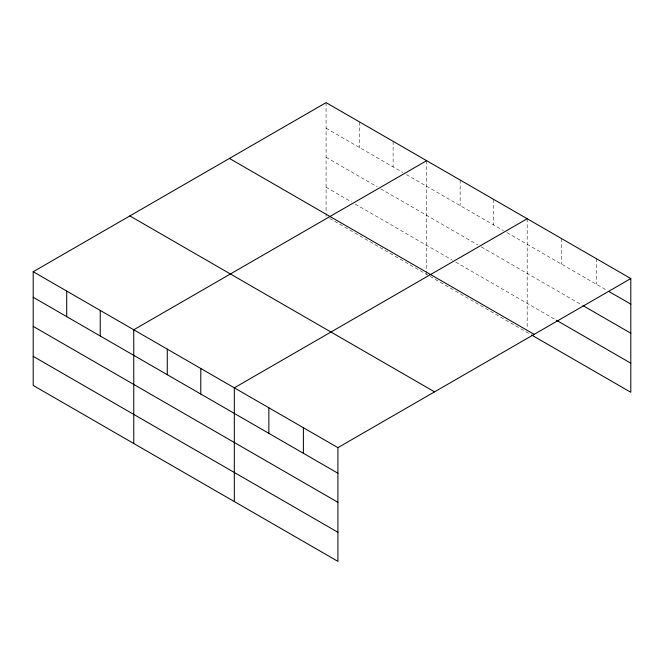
<?xml version="1.0" encoding="UTF-8"?>
<svg xmlns="http://www.w3.org/2000/svg" width="664" height="664" viewBox="0 0 664 664"><rect width="100%" height="100%" fill="white"/><g stroke="black" fill="none" stroke-linecap="round" stroke-linejoin="round"><path stroke-width="0.5" stroke-dasharray="3.32 2.49" d="M326.082 128.202L402.824 172.507M406.351 174.541L503.378 230.566M506.906 232.599L606.888 290.326M326.082 157.285L377.243 186.825M380.771 188.867L477.798 244.883M481.325 246.917L582.096 305.1M326.082 187.256L351.663 202.03M355.19 204.064L452.217 260.089M455.745 262.122L555.527 319.733M329.61 218.39L429.284 275.933M430.164 276.44L530.735 334.507M596.264 258.62L596.264 284.192M561.727 238.683L561.727 264.255M527.191 218.746L527.191 328.448M493.676 199.391L493.676 224.963M460.152 180.035L460.152 205.608M426.637 160.688L426.637 274.406M393.121 141.332L393.121 166.905M359.597 121.985L359.597 147.549M326.082 102.629L326.082 212.339M326.082 213.343L326.082 216.348"/><path stroke-width="1" d="M33.2 271.725L337.918 447.652L337.918 561.37L33.2 385.444L33.2 271.725L326.082 102.629L630.8 278.556L630.8 392.275L531.623 335.021M426.637 160.688L133.755 329.776L133.755 443.494M527.191 218.746L234.317 387.834L234.317 501.552M337.918 447.652L630.8 278.556M608.664 291.347L630.8 304.129M582.984 305.614L630.8 333.22M556.415 320.247L630.8 363.191M229.429 158.43L534.146 334.357M129.853 215.924L434.571 391.851M33.2 297.289L337.918 473.224M33.2 326.381L337.918 502.308M33.2 356.352L337.918 532.279M303.39 427.716L303.39 453.28M268.854 407.771L268.854 433.343M200.794 368.478L200.794 394.051M167.278 349.131L167.278 374.703M100.239 310.428L100.239 335.992M66.715 291.073L66.715 316.645"/></g></svg>
